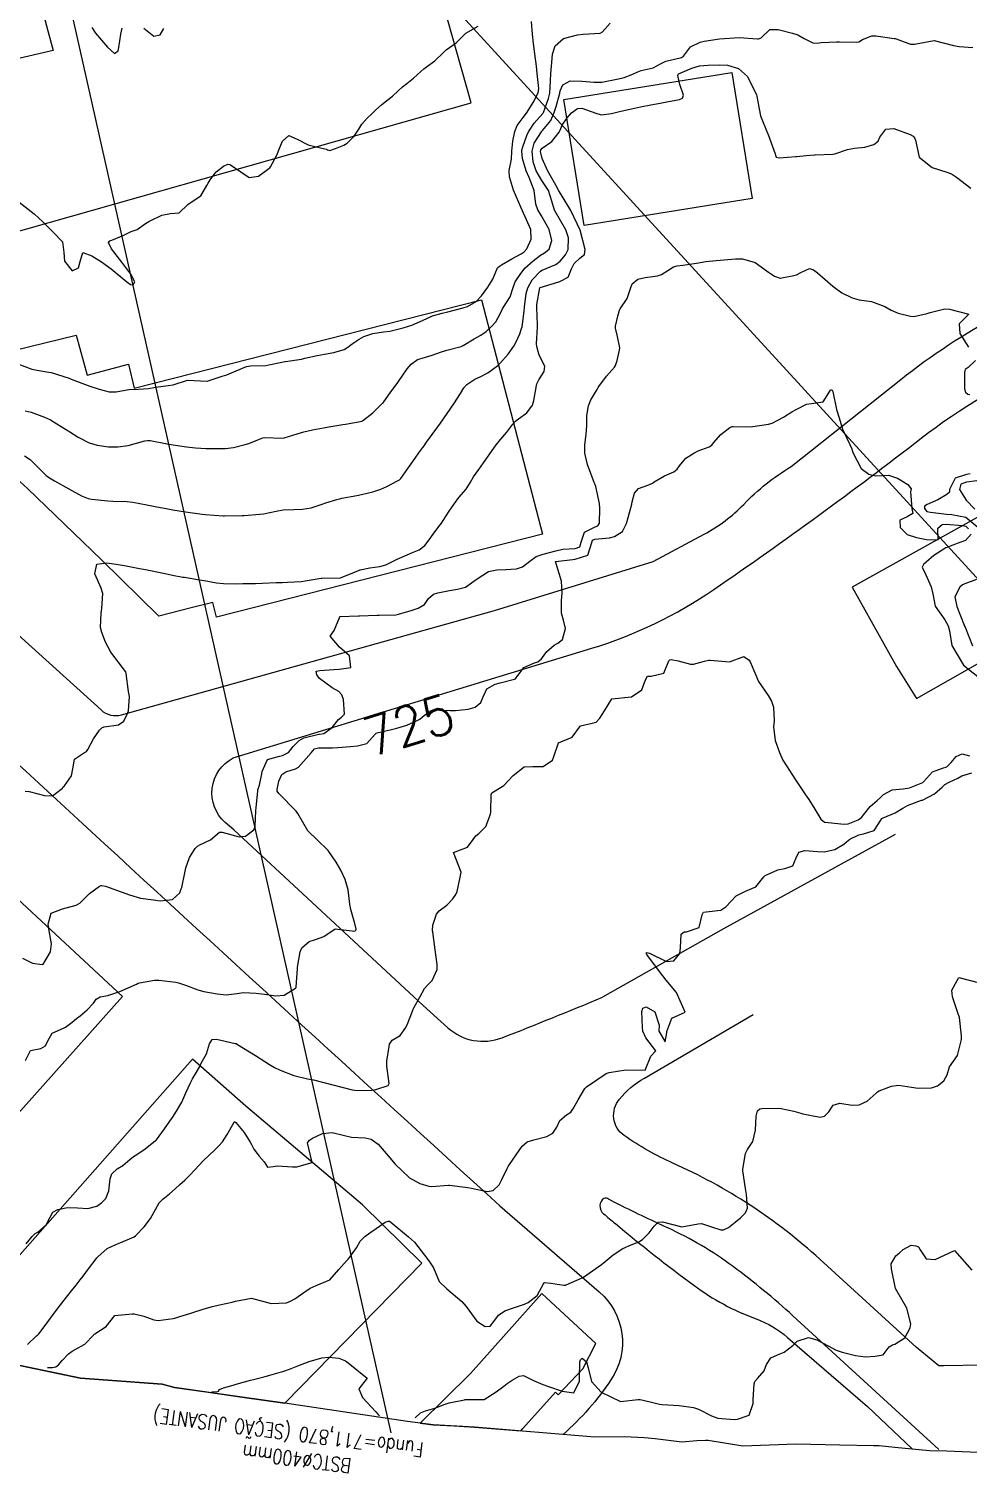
# Model space of a CAD drawing. Header units: metres. Extents: x 286371 to 293043, y 7462578 to 7466404.
# Drawn here: x 290733.5 to 290829.8, y 7463213.1 to 7463361.2 of the extents above; entities that cross this region are included whole.
import ezdxf
from ezdxf.enums import TextEntityAlignment as Align

# ---------------------------------------------------------------- set-up
doc = ezdxf.new("R2010")
doc.units = ezdxf.units.M
doc.header["$MEASUREMENT"] = 0
doc.linetypes.add('CONTINUO', pattern=[0])
for name, color, linetype in [('Area', 45, 'Continuous'), ('Cotas', 45, 'Continuous'), ('Curvas de Nivel 1m', 11, 'Continuous'), ('Curvas de Nivel 5m', 15, 'Continuous'), ('Edificações', 30, 'Continuous'), ('TEXTO', 45, 'Continuous'), ('Vias primárias', 230, 'Continuous')]:
    doc.layers.add(name, color=color, linetype=linetype)
doc.styles.add('ROMANS', font='romans', dxfattribs={"height": 0.2})
doc.styles.add('Style-STANDARD', font='STANDARD.shx')

msp = doc.modelspace()

# ---------------------------------------------------------------- linework, layer by layer
at = {"layer": 'Area'}
msp.add_polyline3d([(290837.96, 7463214.91, 729.86), (290827.64, 7463215.36, 729.5), (290825.87, 7463215.39, 729.47), (290822.3, 7463215.72, 729.51), (290820.7, 7463215.88, 729.55), (290820.12, 7463215.9, 729.53), (290816.67, 7463215.95, 729.46), (290812.21, 7463216.06, 729.43), (290806.72, 7463215.87, 729.11), (290803.17, 7463216.45, 728.93), (290802.9, 7463216.45, 729.02), (290802.01, 7463216.42, 729.01), (290800.46, 7463216.28, 729.18), (290797.73, 7463216.6, 729.1), (290796.64, 7463216.73, 729.09), (290794.58, 7463216.82, 729.15), (290791.56, 7463216.79, 729.02), (290779.23, 7463217.8, 732.91), (290774.97, 7463218.06, 728.71), (290772.36, 7463218.4, 728.77), (290759.78, 7463220.27, 732.23), (290755.39, 7463220.88, 732.11), (290748.45, 7463221.87, 732.35), (290747.21, 7463222.21, 733.67), (290738.84, 7463222.82, 734.82), (290729.62, 7463224.75, 731.35)], dxfattribs=at)
at = {"layer": 'Curvas de Nivel 1m', "flags": 128}
for points, elevation in [([(290732.54, 7463343.4), (290734.07, 7463342.2), (290734.97, 7463341.36), (290736.03, 7463340.3), (290736.97, 7463339.33), (290737.1, 7463338.23), (290737.19, 7463337.33), (290737.97, 7463336.36), (290738.61, 7463336.67), (290738.79, 7463337.3), (290739.06, 7463338.24), (290739.99, 7463337.89), (290740.96, 7463337.27), (290741.97, 7463336.55), (290743.58, 7463335.23), (290743.95, 7463334.95), (290744.24, 7463334.93), (290744.4, 7463335.22), (290743.97, 7463336.01), (290743.06, 7463337.24), (290742, 7463338.59), (290741.71, 7463339.26), (290741.84, 7463339.43), (290742.02, 7463339.49), (290743.26, 7463340), (290744.03, 7463340.37), (290744.65, 7463340.6), (290745.49, 7463341.2), (290745.83, 7463341.42), (290746.05, 7463341.52), (290747.17, 7463342.06), (290748.06, 7463342.22), (290748.93, 7463342.28), (290749.82, 7463343.14), (290749.95, 7463343.26), (290750.08, 7463343.32), (290751.16, 7463344.05), (290751.79, 7463345.11), (290751.9, 7463345.32), (290752.11, 7463345.68), (290752.73, 7463346.49), (290753.5, 7463347.08), (290753.92, 7463347.3), (290754.14, 7463347.26), (290754.41, 7463347.07), (290756.12, 7463345.93), (290757.08, 7463346.07), (290758.13, 7463346.84), (290758.22, 7463346.92), (290758.29, 7463347.01), (290758.95, 7463348.21), (290759.25, 7463349), (290759.53, 7463349.63), (290760.18, 7463350.22), (290761.04, 7463349.83), (290762.17, 7463349.26), (290763.58, 7463348.92), (290764.05, 7463348.81), (290764.16, 7463348.76), (290764.37, 7463348.7), (290764.96, 7463348.9), (290765.82, 7463349.24), (290766.17, 7463349.44), (290766.89, 7463350.16), (290767.36, 7463350.87), (290767.68, 7463351.38), (290768.21, 7463352), (290768.65, 7463352.42), (290769.1, 7463352.84), (290769.7, 7463353.37), (290770.24, 7463353.81), (290770.8, 7463354.26), (290771.4, 7463354.81), (290771.85, 7463355.22), (290772.27, 7463355.55), (290772.96, 7463356.09), (290773.71, 7463356.77), (290774.01, 7463357.04), (290774.29, 7463357.25), (290775.16, 7463357.89), (290776.04, 7463358.74), (290776.17, 7463358.88), (290776.32, 7463359), (290777.33, 7463359.71), (290778.34, 7463360.7), (290779.6, 7463361.44)], 719), ([(290733.07, 7463317.39), (290733.68, 7463317.01), (290735.32, 7463315.36), (290735.65, 7463315.12), (290736.17, 7463314.82), (290737.63, 7463313.99), (290738.94, 7463313.3), (290739.62, 7463313.01), (290739.96, 7463312.95), (290741.62, 7463312.78), (290742.13, 7463312.74), (290743.62, 7463312.71), (290744.2, 7463312.64), (290745.61, 7463312.35), (290746.64, 7463312.15), (290747.6, 7463311.97), (290748.28, 7463311.85), (290749.59, 7463311.63), (290751.29, 7463311.41), (290751.59, 7463311.38), (290753.44, 7463311.22), (290753.59, 7463311.22), (290755.39, 7463311.25), (290755.59, 7463311.26), (290757.21, 7463311.4), (290757.59, 7463311.45), (290758.87, 7463311.72), (290759.6, 7463311.84), (290760.68, 7463311.88), (290761.6, 7463311.9), (290762.48, 7463312.06), (290763.61, 7463312.43), (290763.97, 7463312.56), (290765.1, 7463312.9), (290765.5, 7463313.02), (290765.62, 7463313.05), (290767.17, 7463313.32), (290767.62, 7463313.41), (290768.8, 7463313.68), (290769.63, 7463313.97), (290770.22, 7463314.24), (290771.32, 7463314.81), (290771.52, 7463314.93), (290771.65, 7463315.05), (290772.39, 7463316.07), (290772.89, 7463316.79), (290773.21, 7463317.25), (290773.69, 7463317.93), (290774.05, 7463318.42), (290774.3, 7463318.77), (290774.89, 7463319.58), (290775.73, 7463320.74), (290777.09, 7463322.72), (290777.78, 7463323.78), (290778.14, 7463324.35), (290778.44, 7463324.69), (290779.25, 7463325.24), (290779.81, 7463325.49), (290780.59, 7463325.88), (290781.6, 7463326.65), (290781.72, 7463326.75), (290781.83, 7463326.84), (290782.67, 7463327.81), (290783.25, 7463328.62), (290783.47, 7463329.01), (290783.87, 7463329.88), (290784.05, 7463330.44), (290784.09, 7463330.61), (290784.32, 7463332.2), (290784.36, 7463332.61), (290784.52, 7463334.02), (290784.67, 7463334.6), (290785.12, 7463335.44), (290785.98, 7463336.3), (290786.16, 7463336.41), (290786.58, 7463336.58), (290787.56, 7463337), (290788, 7463337.33), (290788.56, 7463337.99), (290788.83, 7463338.54), (290788.84, 7463339.74), (290788.58, 7463340.55), (290788.06, 7463341.44), (290787.42, 7463342.56), (290787.16, 7463343.5), (290786.79, 7463344.57), (290786.12, 7463345.62), (290785.53, 7463346.59), (290785.23, 7463347.51), (290785.13, 7463348.6), (290785.33, 7463349.44), (290786.07, 7463350.59), (290786.12, 7463350.66), (290786.2, 7463350.74), (290787.04, 7463351.75), (290787.39, 7463352.57), (290787.59, 7463353.21), (290787.95, 7463354.56), (290788.01, 7463354.8), (290788.27, 7463355.4), (290789.01, 7463355.81), (290790.27, 7463355.79), (290791.46, 7463355.69), (290792.27, 7463355.69), (290793.81, 7463356), (290794.28, 7463356.11), (290794.55, 7463356.18), (290795.27, 7463356.44), (290795.97, 7463356.74), (290796.29, 7463356.87), (290797.53, 7463357.17), (290798.3, 7463357.57), (290798.84, 7463357.85), (290800.31, 7463358.2), (290800.44, 7463358.23), (290800.66, 7463358.36), (290801.37, 7463359.31), (290802.34, 7463359.78), (290802.78, 7463359.88), (290804.34, 7463360.13), (290806.34, 7463360.27), (290808.23, 7463360.13), (290808.34, 7463360.13), (290808.61, 7463360.24), (290809.5, 7463361.08), (290810.36, 7463361.1), (290811.82, 7463360.72), (290812.35, 7463360.53), (290813.03, 7463360.17), (290813.89, 7463359.71), (290814.34, 7463359.68), (290814.75, 7463359.74), (290816.34, 7463359.81), (290816.65, 7463359.81), (290818.34, 7463359.8), (290818.61, 7463359.82), (290819, 7463360.08), (290819.97, 7463360.45), (290820.35, 7463360.44), (290822.23, 7463360.15), (290822.35, 7463360.15), (290822.45, 7463360.13), (290822.71, 7463360.03), (290823.92, 7463359.58), (290824.34, 7463359.58), (290826.34, 7463359.96), (290828.33, 7463359.45), (290828.9, 7463359.36), (290830.32, 7463359.24)], 722), ([(290733.15, 7463322), (290733.75, 7463321.85), (290735.12, 7463321.36), (290735.74, 7463321.07), (290736.4, 7463320.68), (290737.72, 7463319.86), (290738.58, 7463319.31), (290739.71, 7463318.71), (290740.52, 7463318.47), (290741.7, 7463318.31), (290742.65, 7463318.3), (290743.7, 7463318.46), (290745.43, 7463318.92), (290745.71, 7463318.97), (290745.95, 7463318.95), (290747.71, 7463318.63), (290748.34, 7463318.52), (290749.7, 7463318.3), (290750.62, 7463318.2), (290751.7, 7463318.15), (290752.67, 7463318.12), (290753.7, 7463318.14), (290754.52, 7463318.24), (290755.7, 7463318.53), (290756.09, 7463318.66), (290756.99, 7463319.03), (290757.51, 7463319.23), (290757.72, 7463319.26), (290759.48, 7463319.21), (290759.71, 7463319.24), (290761.03, 7463319.65), (290761.72, 7463319.85), (290762.62, 7463320.04), (290763.72, 7463320.24), (290764.3, 7463320.35), (290765.73, 7463320.6), (290765.99, 7463320.64), (290767.32, 7463320.87), (290767.67, 7463320.93), (290767.74, 7463320.96), (290768.81, 7463321.79), (290769.76, 7463322.74), (290769.81, 7463322.79), (290769.84, 7463322.83), (290770.65, 7463323.95), (290771.28, 7463324.81), (290771.49, 7463325.11), (290771.81, 7463325.55), (290772.32, 7463326.29), (290772.72, 7463326.79), (290773.37, 7463327.25), (290773.84, 7463327.41), (290774.87, 7463327.72), (290775.84, 7463328.05), (290776.37, 7463328.2), (290777.85, 7463328.6), (290777.93, 7463328.62), (290778.06, 7463328.7), (290779.19, 7463329.37), (290779.87, 7463329.75), (290780.41, 7463330.13), (290781.01, 7463330.66), (290781.42, 7463331.12), (290781.9, 7463332.02), (290782.09, 7463332.46), (290782.2, 7463332.64), (290782.89, 7463333.67), (290783.19, 7463334.63), (290783.37, 7463335.21), (290783.98, 7463336.08), (290784.2, 7463336.39), (290784.39, 7463336.61), (290785.23, 7463337.36), (290786, 7463337.94), (290786.4, 7463338.18), (290786.86, 7463338.57), (290787.14, 7463339.45), (290786.88, 7463340.57), (290786.07, 7463342), (290785.71, 7463342.59), (290785.5, 7463343.18), (290785.32, 7463344.6), (290784.82, 7463345.91), (290784.5, 7463346.61), (290784.15, 7463347.87), (290784.06, 7463348.62), (290784.07, 7463348.72), (290784.17, 7463349.07), (290784.57, 7463350.23), (290784.74, 7463350.61), (290785.34, 7463351.47), (290786.22, 7463352.48), (290786.27, 7463352.54), (290786.29, 7463352.58), (290786.82, 7463354), (290786.93, 7463354.57), (290787.01, 7463355.84), (290787.06, 7463356.57), (290787.16, 7463357.72), (290787.23, 7463358.57), (290787.48, 7463359.42), (290788.34, 7463360.15), (290789.78, 7463360.53), (290790.35, 7463360.6), (290792.11, 7463360.73), (290792.35, 7463360.86), (290793.11, 7463361.73)], 721), ([(290739.97, 7463361.29), (290740.35, 7463360.73), (290741.58, 7463359.27), (290742.31, 7463358.63), (290742.68, 7463358.89), (290742.75, 7463359.25), (290742.97, 7463360.62), (290743.1, 7463361.24)], 718), ([(290745.3, 7463361.21), (290746.34, 7463360.39), (290747, 7463360.53), (290747.38, 7463361.18)], 718), ([(290733.16, 7463282.99), (290733.57, 7463282.97), (290735.15, 7463282.55), (290735.96, 7463282.53), (290736.97, 7463283.33), (290737.06, 7463283.44), (290737.17, 7463283.56), (290737.9, 7463284.59), (290738.05, 7463285.31), (290738.22, 7463286.3), (290739.22, 7463286.97), (290739.43, 7463287.08), (290739.58, 7463287.29), (290740.15, 7463288.37), (290740.76, 7463289.27), (290741.01, 7463289.51), (290741.26, 7463289.61), (290742.72, 7463289.79), (290743.27, 7463290.19), (290743.61, 7463290.89), (290743.73, 7463291.23), (290743.84, 7463292.7), (290743.75, 7463293.23), (290743.5, 7463295.08), (290743.46, 7463295.23), (290743.35, 7463295.42), (290741.94, 7463297.26), (290741.39, 7463298.28), (290741.02, 7463299.27), (290740.89, 7463299.79), (290740.93, 7463301.27), (290741, 7463301.72), (290741.1, 7463303.27), (290740.93, 7463303.82), (290740.31, 7463305.28), (290740.5, 7463306.29), (290741.51, 7463306.43), (290742.47, 7463306.29), (290743.51, 7463306.11), (290744.86, 7463305.85), (290745.5, 7463305.73), (290747.33, 7463305.34), (290747.5, 7463305.31), (290748.24, 7463305.16), (290749.3, 7463304.96), (290749.49, 7463304.93), (290751.03, 7463304.67), (290751.49, 7463304.59), (290752.77, 7463304.38), (290753.48, 7463304.3), (290754.7, 7463304.27), (290755.48, 7463304.29), (290756.77, 7463304.31), (290757.48, 7463304.33), (290758.89, 7463304.39), (290759.49, 7463304.41), (290760.04, 7463304.42), (290761.49, 7463304.51), (290761.87, 7463304.56), (290763.49, 7463304.83), (290763.57, 7463304.84), (290765.49, 7463304.89), (290766.91, 7463305.47), (290767.51, 7463305.69), (290768.47, 7463305.89), (290769.51, 7463306.04), (290770.12, 7463306.22), (290771.37, 7463306.81), (290771.47, 7463306.86), (290771.53, 7463306.89), (290772.86, 7463307.46), (290773.54, 7463307.74), (290774.13, 7463308.18), (290774.58, 7463308.76), (290774.97, 7463309.35), (290775.57, 7463310.14), (290775.84, 7463310.48), (290776.01, 7463310.74), (290776.62, 7463311.71), (290777.33, 7463312.72), (290777.45, 7463312.89), (290777.62, 7463313.1), (290778.35, 7463313.98), (290778.8, 7463314.7), (290779.12, 7463315.22), (290779.66, 7463315.99), (290780.15, 7463316.68), (290781.21, 7463318.17), (290781.55, 7463318.65), (290781.62, 7463318.73), (290781.71, 7463318.85), (290782.54, 7463319.81), (290783.14, 7463320.62), (290783.41, 7463320.95), (290783.74, 7463321.19), (290784.58, 7463321.78), (290785.15, 7463322.59), (290785.31, 7463323.05), (290785.56, 7463324.59), (290785.61, 7463324.78), (290785.8, 7463325.18), (290786.36, 7463326.04), (290786.42, 7463326.58), (290785.84, 7463327.72), (290785.6, 7463328.59), (290785.59, 7463328.86), (290785.66, 7463330.59), (290785.66, 7463330.82), (290785.6, 7463332.59), (290785.61, 7463332.9), (290785.9, 7463334.59), (290785.91, 7463334.62), (290785.95, 7463334.64), (290787.42, 7463335.1), (290787.96, 7463335.25), (290788.81, 7463335.7), (290789.15, 7463336.54), (290789.42, 7463337.1), (290790, 7463337.64), (290790.5, 7463338.02), (290790.57, 7463338.52), (290790.04, 7463340.52), (290789.08, 7463342.54), (290788.1, 7463344.17), (290787.87, 7463344.56), (290787.54, 7463345.14), (290786.72, 7463346.58), (290786.15, 7463347.86), (290785.98, 7463348.59), (290786.01, 7463348.74), (290786.17, 7463348.92), (290787.14, 7463349.61), (290787.9, 7463350.56), (290787.99, 7463350.76), (290788.2, 7463351.27), (290788.72, 7463352.05), (290789.17, 7463352.54), (290789.77, 7463352.99), (290790.23, 7463353.04), (290791.65, 7463352.5), (290792.22, 7463352.34), (290793.25, 7463352.47), (290794.23, 7463352.73), (290795.63, 7463353.04), (290796.24, 7463353.16), (290797.28, 7463353.36), (290798.24, 7463353.55), (290798.94, 7463353.68), (290800.25, 7463353.93), (290800.55, 7463354.06), (290800.63, 7463354.36), (290800.27, 7463355.45), (290800.05, 7463356.37), (290800.12, 7463356.53), (290800.29, 7463356.62), (290801.5, 7463357.14), (290802.3, 7463357.35), (290803.19, 7463357.44), (290804.3, 7463357.46), (290805.17, 7463357.43), (290806.3, 7463357.09), (290807.2, 7463356.26), (290808.12, 7463354.39), (290808.15, 7463354.25), (290808.25, 7463353.67), (290808.55, 7463352.24), (290808.74, 7463351.71), (290809.37, 7463350.23), (290810.03, 7463348.35), (290810.06, 7463348.22), (290810.15, 7463347.99), (290810.44, 7463347.92), (290812.15, 7463348.07), (290812.26, 7463348.08), (290813.23, 7463348.17), (290814.07, 7463348.24), (290814.16, 7463348.24), (290815.97, 7463348.31), (290816.16, 7463348.35), (290817.47, 7463348.8), (290818.17, 7463348.91), (290819.23, 7463349.02), (290820.17, 7463349.3), (290820.59, 7463349.64), (290820.77, 7463350.06), (290821.38, 7463350.86), (290822.2, 7463350.93), (290823.89, 7463350.31), (290824.19, 7463350.16), (290824.33, 7463350), (290824.43, 7463349.76), (290824.81, 7463347.99), (290826.14, 7463346.95), (290827.63, 7463346.45), (290828.13, 7463346.28), (290828.65, 7463345.94), (290830.11, 7463344.84)], 723), ([(290732.89, 7463265.89), (290733.92, 7463265.38), (290734.88, 7463265.25), (290734.98, 7463265.27), (290735.07, 7463265.36), (290735.74, 7463266.52), (290735.84, 7463267.35), (290735.61, 7463268.68), (290735.5, 7463269.36), (290735.82, 7463270.49), (290736.97, 7463270.96), (290738.38, 7463271.31), (290738.76, 7463271.52), (290738.98, 7463271.76), (290739.74, 7463272.53), (290740.78, 7463273.27), (290740.93, 7463273.34), (290741.01, 7463273.34), (290741.39, 7463273.26), (290743, 7463272.69), (290743.84, 7463272.37), (290744.99, 7463272.05), (290746.3, 7463271.86), (290746.98, 7463271.78), (290748.25, 7463271.89), (290749, 7463272.58), (290749.16, 7463272.98), (290749.2, 7463273.14), (290749.53, 7463274.63), (290749.64, 7463275.14), (290749.99, 7463276.19), (290750.57, 7463277.12), (290750.82, 7463277.37), (290751.07, 7463277.51), (290752.16, 7463278.01), (290753.09, 7463278.79), (290753.35, 7463278.82), (290755.08, 7463278.32), (290755.74, 7463278.39), (290756.59, 7463279.03), (290756.74, 7463279.39), (290756.8, 7463281.03), (290756.85, 7463281.3), (290757, 7463283.03), (290757.02, 7463283.16), (290757.16, 7463283.62), (290757.42, 7463284.78), (290757.45, 7463285.02), (290757.98, 7463286.24), (290759.22, 7463286.61), (290759.54, 7463286.66), (290760.15, 7463286.98), (290760.63, 7463287.57), (290761.24, 7463288.21), (290761.71, 7463288.49), (290763.25, 7463288.84), (290763.33, 7463288.85), (290763.76, 7463288.92), (290764.62, 7463289.54), (290765.27, 7463290.34), (290765.58, 7463290.59), (290765.9, 7463290.89), (290765.79, 7463292.4), (290765.61, 7463292.89), (290765.32, 7463293.21), (290764.63, 7463293.6), (290763.34, 7463294.55), (290763.06, 7463294.93), (290762.97, 7463295.31), (290763.35, 7463295.39), (290764.79, 7463295.47), (290765.35, 7463295.51), (290766.55, 7463295.69), (290766.41, 7463296.88), (290765.39, 7463297.78), (290764.43, 7463298.91), (290764.83, 7463299.49), (290765.4, 7463300.89), (290765.41, 7463300.92), (290765.43, 7463300.92), (290767.31, 7463300.99), (290767.44, 7463300.99), (290769.24, 7463301.04), (290769.44, 7463301.04), (290771.15, 7463301.09), (290771.44, 7463301.14), (290772.71, 7463301.52), (290773.45, 7463301.77), (290774.08, 7463302.14), (290774.51, 7463302.76), (290775.02, 7463303.21), (290775.47, 7463303.34), (290776.64, 7463303.57), (290777.48, 7463303.71), (290778.28, 7463303.91), (290779.39, 7463304.69), (290779.45, 7463304.73), (290779.5, 7463304.77), (290780.64, 7463305.54), (290781.51, 7463305.7), (290782.44, 7463305.72), (290783.51, 7463305.79), (290784.14, 7463305.99), (290784.88, 7463306.6), (290785.53, 7463307.07), (290786.27, 7463307.31), (290787.54, 7463307.66), (290788.28, 7463307.81), (290789.54, 7463307.9), (290790, 7463308.06), (290790.15, 7463308.52), (290790.51, 7463309.57), (290791.58, 7463310.12), (290791.86, 7463310.21), (290792.04, 7463310.49), (290792.08, 7463312.02), (290792.05, 7463312.49), (290791.64, 7463314.24), (290791.55, 7463314.5), (290791.49, 7463314.65), (290790.81, 7463316.51), (290790.54, 7463317.66), (290790.53, 7463318.51), (290790.66, 7463319.57), (290790.72, 7463320.51), (290790.74, 7463321.52), (290790.89, 7463322.51), (290791.16, 7463323.11), (290791.79, 7463324.19), (290791.9, 7463324.38), (290791.97, 7463324.49), (290792.75, 7463325.54), (290793.56, 7463326.47), (290793.66, 7463326.63), (290793.83, 7463327.14), (290794.1, 7463328.21), (290794.11, 7463328.46), (290793.87, 7463329.63), (290793.68, 7463330.47), (290793.67, 7463330.68), (290793.9, 7463331.71), (290794.07, 7463332.31), (290794.15, 7463332.46), (290794.87, 7463333.51), (290795.18, 7463334.45), (290795.37, 7463335.03), (290795.96, 7463335.49), (290796.73, 7463335.65), (290797.97, 7463335.82), (290798.4, 7463335.96), (290799.04, 7463336.39), (290799.61, 7463336.75), (290799.98, 7463336.87), (290800.56, 7463336.94), (290801.99, 7463337.12), (290802.95, 7463337.29), (290803.99, 7463337.41), (290804.82, 7463337.46), (290805.99, 7463337.57), (290806.68, 7463337.58), (290807.99, 7463337.2), (290809.36, 7463336.22), (290809.97, 7463335.8), (290810.56, 7463335.61), (290811.97, 7463335.86), (290812.22, 7463335.93), (290812.68, 7463336.17), (290813.56, 7463336.58), (290813.98, 7463336.44), (290814.37, 7463336.15), (290815.95, 7463334.79), (290816.89, 7463334.11), (290817.94, 7463333.57), (290818.65, 7463333.36), (290819.93, 7463333.19), (290821.28, 7463332.69), (290821.92, 7463332.32), (290822.64, 7463332.02), (290823.91, 7463331.69), (290824.25, 7463331.66), (290825.62, 7463331.98), (290825.84, 7463332.05), (290825.92, 7463332.07), (290827.43, 7463332.44), (290827.92, 7463332.42), (290829.91, 7463331.91), (290828.91, 7463330.91), (290828.96, 7463329.93), (290829.86, 7463328.53)], 724), ([(290830.58, 7463327.17), (290829.82, 7463326.43), (290829.52, 7463326.22), (290829.44, 7463325.92), (290829.46, 7463324.25), (290829.56, 7463323.92), (290829.78, 7463323.72), (290830.01, 7463323.68)], 724), ([(290830.02, 7463315.54), (290829.66, 7463315.48), (290828.5, 7463315.09), (290827.93, 7463313.94), (290827.9, 7463313.67), (290827.63, 7463313.43), (290826.72, 7463312.86), (290825.61, 7463312.39), (290825.35, 7463312.24), (290825.35, 7463311.98), (290825.6, 7463311.68), (290825.97, 7463311.6), (290827.6, 7463311.39), (290828.17, 7463311.36), (290829.59, 7463311.09), (290831.03, 7463309.89)], 724), ([(290830.73, 7463314.82), (290829.65, 7463314.67), (290829.07, 7463314.49), (290828.94, 7463313.92), (290829.62, 7463312.84), (290830.53, 7463311.9)], 723), ([(290830.67, 7463304.72), (290829.49, 7463304.27), (290829.26, 7463304.15), (290828.97, 7463303.92), (290828.47, 7463302.93), (290828.68, 7463301.93), (290829.43, 7463300.04), (290829.47, 7463299.91), (290829.51, 7463299.83), (290830.27, 7463297.9)], 724), ([(290733.24, 7463236.6), (290733.87, 7463237.37), (290734.18, 7463237.65), (290734.46, 7463237.8), (290735.29, 7463238.54), (290735.73, 7463239.35), (290736, 7463239.84), (290736.51, 7463240.11), (290737.48, 7463240.34), (290738.5, 7463240.28), (290739.58, 7463240.21), (290740.51, 7463240.47), (290740.99, 7463240.79), (290741.43, 7463241.26), (290741.74, 7463242.05), (290741.87, 7463243.25), (290742.02, 7463243.79), (290742.57, 7463244.28), (290743.17, 7463244.64), (290743.87, 7463245.23), (290744.25, 7463245.55), (290744.59, 7463245.77), (290745.46, 7463246.34), (290746.53, 7463247.19), (290746.57, 7463247.23), (290746.62, 7463247.28), (290747.42, 7463248.39), (290747.99, 7463249.16), (290748.25, 7463249.56), (290748.66, 7463250.2), (290749.2, 7463251.14), (290749.62, 7463252.07), (290750.1, 7463253.12), (290750.3, 7463253.53), (290750.72, 7463254.2), (290751.05, 7463254.79), (290751.21, 7463255.11), (290751.75, 7463256.09), (290752.06, 7463257.09), (290752.32, 7463257.55), (290752.77, 7463257.6), (290754.67, 7463257.15), (290754.77, 7463257.13), (290754.93, 7463257.05), (290756.75, 7463255.92), (290758.19, 7463255), (290758.73, 7463254.68), (290759.31, 7463254.4), (290760.71, 7463253.87), (290762.11, 7463253.53), (290762.7, 7463253.42), (290764.69, 7463252.9), (290766.69, 7463252.38), (290767.22, 7463252.33), (290768.69, 7463252.37), (290769.1, 7463252.42), (290770.37, 7463252.82), (290770.47, 7463253.04), (290770.22, 7463254.82), (290770.23, 7463255.33), (290770.46, 7463256.82), (290770.52, 7463257.06), (290770.76, 7463257.49), (290771.61, 7463257.97), (290772.17, 7463258.79), (290772.37, 7463259.22), (290772.81, 7463260.28), (290772.94, 7463260.67), (290773, 7463260.78), (290773.65, 7463261.96), (290774.08, 7463262.77), (290774.45, 7463263.17), (290774.87, 7463263.6), (290775.39, 7463264.74), (290775.39, 7463265.24), (290775.2, 7463266.74), (290774.94, 7463268.57), (290774.9, 7463268.7), (290774.9, 7463268.75), (290774.95, 7463269.27), (290775.31, 7463270.39), (290775.58, 7463270.74), (290776.38, 7463271.32), (290776.99, 7463271.96), (290777.31, 7463272.4), (290777.44, 7463272.71), (290777.7, 7463274.03), (290777.86, 7463274.7), (290777.06, 7463276.71), (290778.49, 7463277.27), (290779.08, 7463278.04), (290779.34, 7463278.43), (290779.65, 7463278.68), (290780.38, 7463279.39), (290780.86, 7463280.66), (290780.89, 7463280.9), (290780.91, 7463282.66), (290780.99, 7463282.82), (290781.16, 7463282.93), (290782.22, 7463283.59), (290783.18, 7463284.62), (290784.32, 7463285.49), (290785.2, 7463285.52), (290786.25, 7463285.53), (290787.21, 7463286.17), (290787.33, 7463286.45), (290787.34, 7463286.56), (290787.82, 7463287.97), (290789.24, 7463288.53), (290790.08, 7463289.7), (290791.27, 7463289.99), (290791.69, 7463290.08), (290792.08, 7463290.49), (290792.54, 7463291.23), (290793.3, 7463292.47), (290795.31, 7463292.67), (290796.36, 7463293.38), (290796.74, 7463294.41), (290796.96, 7463294.79), (290797.34, 7463294.8), (290798.63, 7463295.1), (290799.15, 7463296.38), (290799.26, 7463296.48), (290799.37, 7463296.5), (290800.09, 7463296.36), (290801.36, 7463296.01), (290801.68, 7463296.02), (290802.79, 7463296.32), (290803.25, 7463296.43), (290803.37, 7463296.44), (290805.36, 7463296.28), (290806.83, 7463296.8), (290807.37, 7463296.42), (290807.49, 7463296.25), (290807.59, 7463296.02), (290808.33, 7463294.24), (290809.31, 7463292.8), (290809.67, 7463292.22), (290809.88, 7463291.63), (290809.93, 7463290.21), (290809.87, 7463289.61), (290810.04, 7463288.21), (290810.48, 7463286.96), (290810.84, 7463286.2), (290811.21, 7463285.61), (290812.12, 7463284.18), (290813.15, 7463282.64), (290813.5, 7463282.16), (290814.12, 7463281.16), (290814.72, 7463280.14), (290815.11, 7463279.83), (290815.46, 7463279.78), (290817.11, 7463279.63), (290817.53, 7463279.67), (290818.56, 7463280.08), (290818.9, 7463280.3), (290819.12, 7463280.61), (290819.78, 7463281.42), (290820.49, 7463282.05), (290820.85, 7463282.35), (290821.15, 7463282.65), (290822.04, 7463283.15), (290823.16, 7463283.25), (290823.83, 7463283.34), (290825.17, 7463283.91), (290825.22, 7463283.94), (290825.26, 7463283.98), (290826.17, 7463284.99), (290827.2, 7463285.35), (290827.63, 7463285.51), (290828.09, 7463285.94), (290828.59, 7463286.56), (290829.22, 7463286.82), (290829.95, 7463286.64)], 726), ([(290733.38, 7463226.29), (290734.3, 7463227.16), (290734.42, 7463227.24), (290734.55, 7463227.36), (290735.32, 7463228.35), (290736.03, 7463229.34), (290736.16, 7463229.52), (290736.34, 7463229.78), (290737.01, 7463230.67), (290737.53, 7463231.32), (290737.91, 7463231.77), (290738.38, 7463232.36), (290738.79, 7463232.9), (290739.09, 7463233.29), (290739.65, 7463234.04), (290740.42, 7463235.06), (290740.51, 7463235.18), (290740.59, 7463235.27), (290741.57, 7463236.12), (290742.44, 7463236.53), (290742.95, 7463236.74), (290744.09, 7463237.22), (290744.34, 7463237.33), (290744.46, 7463237.42), (290745.35, 7463238.33), (290746, 7463239.19), (290746.18, 7463239.5), (290746.5, 7463240.13), (290746.9, 7463240.79), (290747.27, 7463241.17), (290747.96, 7463241.73), (290748.53, 7463242.23), (290749.01, 7463242.67), (290749.52, 7463243.14), (290750.04, 7463243.64), (290750.56, 7463244.19), (290751.41, 7463245.11), (290752.59, 7463246.25), (290753.02, 7463246.66), (290753.38, 7463247.07), (290753.86, 7463247.82), (290754.57, 7463249.06), (290754.59, 7463249.1), (290754.64, 7463249.12), (290754.74, 7463249.05), (290755.59, 7463248.01), (290756.21, 7463247.03), (290756.35, 7463246.78), (290756.59, 7463246.3), (290757.14, 7463245.58), (290757.64, 7463245.01), (290758.01, 7463244.45), (290758.57, 7463244.53), (290758.97, 7463244.59), (290760.57, 7463244.48), (290761.01, 7463244.51), (290762.57, 7463244.93), (290762.09, 7463246.94), (290762.31, 7463247.24), (290762.61, 7463247.44), (290763.63, 7463247.91), (290764.62, 7463248.01), (290765.76, 7463247.74), (290766.61, 7463247.54), (290768, 7463247.47), (290768.61, 7463247.32), (290769.34, 7463246.83), (290770.58, 7463245.37), (290771.05, 7463244.81), (290772.55, 7463243.38), (290773.63, 7463242.77), (290774.54, 7463242.51), (290774.8, 7463242.49), (290776.54, 7463242.6), (290776.67, 7463242.6), (290778.54, 7463242.38), (290778.92, 7463242.31), (290780.53, 7463241.98), (290781.12, 7463242.07), (290781.73, 7463242.65), (290782.01, 7463243.19), (290782.57, 7463244.33), (290782.68, 7463244.53), (290782.75, 7463244.63), (290783.5, 7463245.72), (290784.09, 7463246.61), (290784.61, 7463247.06), (290785.3, 7463247.28), (290786.62, 7463247.59), (290787.25, 7463247.93), (290787.65, 7463248.55), (290787.95, 7463249.24), (290788.65, 7463249.81), (290789.08, 7463250.1), (290789.37, 7463250.52), (290789.83, 7463251.36), (290790.54, 7463252.51), (290790.6, 7463252.6), (290790.7, 7463252.69), (290791.77, 7463253.43), (290792.72, 7463254.06), (290793.02, 7463254.17), (290794.72, 7463254.44), (290796.72, 7463254.41), (290797.31, 7463255.84), (290797.81, 7463256.4), (290796.77, 7463257.72), (290796.46, 7463258.42), (290796.44, 7463258.77), (290796.36, 7463260.42), (290796.48, 7463260.76), (290796.82, 7463260.89), (290797.72, 7463260.4), (290798.16, 7463259.02), (290798.12, 7463258.39), (290798.77, 7463257.32), (290798.92, 7463258.24), (290798.94, 7463258.38), (290799.46, 7463259.72), (290800.81, 7463260.35), (290799.93, 7463262.37), (290798.86, 7463263.64), (290798.27, 7463264.39), (290796.9, 7463266.25), (290796.83, 7463266.42), (290796.87, 7463266.45), (290796.9, 7463266.46), (290797.15, 7463266.41), (290798.89, 7463265.53), (290799.64, 7463265.62), (290800.26, 7463266.36), (290800.34, 7463266.93), (290800.39, 7463268.36), (290800.73, 7463268.57), (290800.94, 7463268.6), (290802.24, 7463269.04), (290802.57, 7463270.33), (290802.7, 7463270.6), (290802.97, 7463270.65), (290804.46, 7463270.82), (290804.98, 7463271.15), (290806.03, 7463272.27), (290807, 7463272.74), (290808.06, 7463273.19), (290808.88, 7463274.23), (290808.94, 7463274.31), (290809.03, 7463274.37), (290810.3, 7463274.94), (290811.04, 7463275.07), (290811.87, 7463275.35), (290812.18, 7463276.18), (290812.47, 7463276.77), (290813.07, 7463276.94), (290814.38, 7463276.83), (290815.06, 7463276.79), (290816.16, 7463277.03), (290817.08, 7463277.57), (290817.36, 7463277.82), (290817.7, 7463278.1), (290818.63, 7463278.54), (290819.09, 7463278.64), (290820.18, 7463278.98), (290820.88, 7463280.05), (290820.97, 7463280.2), (290821.12, 7463280.28), (290822.36, 7463280.79), (290823.13, 7463281.27), (290823.6, 7463281.55), (290824.77, 7463281.99), (290825.06, 7463282.07), (290825.15, 7463282.09), (290826.39, 7463282.73), (290827.17, 7463283.43), (290827.43, 7463283.69), (290827.88, 7463283.94), (290828.76, 7463284.35), (290829.18, 7463284.58), (290830.2, 7463284.9)], 727), ([(290735.43, 7463223.91), (290735.97, 7463223.91), (290736.31, 7463223.98), (290736.56, 7463224.18), (290736.96, 7463224.63), (290737.6, 7463225.31), (290737.98, 7463225.61), (290738.28, 7463225.76), (290739.27, 7463226.31), (290740.18, 7463227.28), (290740.23, 7463227.35), (290740.31, 7463227.39), (290741.46, 7463228.11), (290742.33, 7463229.24), (290744.13, 7463229.43), (290744.34, 7463229.44), (290745.3, 7463229.2), (290746.33, 7463228.82), (290746.77, 7463228.73), (290748.33, 7463228.94), (290748.5, 7463228.99), (290749.02, 7463229.14), (290750.02, 7463229.45), (290750.34, 7463229.55), (290751.51, 7463229.94), (290752.35, 7463230.18), (290753.08, 7463230.36), (290754.36, 7463230.63), (290754.71, 7463230.71), (290756.36, 7463231.03), (290758.36, 7463230.48), (290759.95, 7463230.57), (290760.36, 7463230.71), (290760.81, 7463230.96), (290761.71, 7463231.61), (290762.38, 7463232.04), (290762.98, 7463232.33), (290764.39, 7463232.9), (290765.32, 7463233.98), (290766.12, 7463234.88), (290766.26, 7463235.04), (290766.43, 7463235.24), (290767.11, 7463236.2), (290767.51, 7463236.86), (290767.97, 7463237.35), (290768.47, 7463237.74), (290769.12, 7463238.19), (290770.07, 7463238.82), (290770.37, 7463238.94), (290770.49, 7463238.92), (290770.65, 7463238.81), (290772.46, 7463237.33), (290773.05, 7463236.78), (290774.43, 7463235), (290774.62, 7463234.75), (290775.01, 7463234.15), (290775.61, 7463232.74), (290776.38, 7463231.98), (290777.93, 7463230.7), (290778.35, 7463230.17), (290779.44, 7463228.68), (290780.32, 7463228.12), (290780.81, 7463228.16), (290781.2, 7463228.65), (290781.68, 7463229.3), (290782.34, 7463229.74), (290783.01, 7463229.96), (290784.35, 7463230.41), (290784.49, 7463230.47), (290784.73, 7463230.6), (290785.63, 7463231.32), (290786.31, 7463232.58), (290786.34, 7463232.62), (290786.39, 7463232.64), (290787.05, 7463232.56), (290788.38, 7463232.37), (290788.56, 7463232.36), (290788.93, 7463232.54), (290789.94, 7463232.97), (290790.39, 7463233.19), (290792.25, 7463234.48), (290792.42, 7463234.62), (290793.42, 7463235.47), (290794.44, 7463236.11), (290794.66, 7463236.22), (290795.12, 7463236.43), (290796.05, 7463236.82), (290796.45, 7463237.06), (290797.14, 7463237.72), (290797.63, 7463238.4), (290798.05, 7463238.82), (290798.48, 7463238.86), (290800.47, 7463238.35), (290802.15, 7463238.66), (290802.48, 7463238.67), (290803.61, 7463238.31), (290804.47, 7463238.04), (290804.74, 7463238.02), (290805.27, 7463238.28), (290805.93, 7463238.82), (290806.49, 7463239.28), (290806.99, 7463239.77), (290807.19, 7463240.25), (290807.11, 7463241.67), (290807, 7463242.26), (290806.74, 7463244.08), (290806.74, 7463244.26), (290807, 7463245.85), (290807.22, 7463246.26), (290807.76, 7463247.1), (290808.01, 7463248.24), (290808.11, 7463249.7), (290808.22, 7463250.24), (290808.46, 7463250.44), (290808.67, 7463250.49), (290810.36, 7463250.52), (290810.67, 7463250.49), (290811.95, 7463250.19), (290812.66, 7463249.99), (290812.89, 7463249.94), (290814.65, 7463249.59), (290815.1, 7463249.69), (290815.54, 7463250.13), (290816, 7463250.8), (290816.67, 7463251.01), (290817.92, 7463250.83), (290818.67, 7463250.84), (290819.49, 7463251.24), (290820.4, 7463252.05), (290820.54, 7463252.19), (290820.69, 7463252.29), (290821.97, 7463252.75), (290822.7, 7463252.86), (290824.03, 7463252.66), (290824.69, 7463252.56), (290826.06, 7463252.6), (290826.7, 7463252.81), (290827.33, 7463253.32), (290827.69, 7463253.94), (290827.93, 7463254.73), (290828.74, 7463255.92), (290829.15, 7463257.54), (290829.13, 7463257.92), (290828.93, 7463259.81), (290828.91, 7463259.92), (290828.82, 7463260.19), (290828.22, 7463261.93), (290828.17, 7463262.62), (290828.87, 7463263.92), (290830.87, 7463263.38)], 728), ([(290773.12, 7463218.77), (290773.67, 7463219.27), (290774.18, 7463219.48), (290775.16, 7463219.77), (290776.2, 7463220.17), (290776.62, 7463220.29), (290778.2, 7463220.62), (290778.27, 7463220.63), (290780.2, 7463220.66), (290781.44, 7463221.42), (290782.22, 7463222.01), (290782.57, 7463222.29), (290783.08, 7463222.62), (290783.81, 7463223.04), (290784.24, 7463223.1), (290785.28, 7463222.59), (290786.23, 7463222.18), (290786.8, 7463221.99), (290788.22, 7463221.49), (290789.4, 7463221.34), (290789.97, 7463222.52), (290789.97, 7463222.78), (290790.02, 7463224.52), (290790.07, 7463224.72), (290790.27, 7463224.87), (290790.69, 7463224.51), (290790.87, 7463223.89), (290791.2, 7463222.5), (290792.22, 7463221.41), (290794.2, 7463220.45), (290796, 7463220.63), (290796.21, 7463220.64), (290797.24, 7463220.41), (290798.2, 7463220.16), (290798.46, 7463220.13), (290800.2, 7463220.04), (290801.68, 7463219.82), (290802.19, 7463219.66), (290803.52, 7463218.97), (290804.18, 7463218.74), (290805.85, 7463218.6), (290806.18, 7463218.62), (290807.39, 7463219.04), (290807.8, 7463220.24), (290807.79, 7463220.66), (290807.89, 7463222.24), (290807.97, 7463222.5), (290808.24, 7463222.81), (290808.91, 7463223.57), (290809.14, 7463224.22), (290809.59, 7463224.9), (290810.28, 7463225.23), (290810.98, 7463225.5), (290811.87, 7463226.18), (290812.07, 7463226.4), (290812.3, 7463226.62), (290813.47, 7463226.99), (290814.3, 7463226.75), (290815.49, 7463226.13), (290816.29, 7463225.7), (290816.91, 7463225.48), (290818.28, 7463225.14), (290819.32, 7463225.02), (290820.28, 7463225.07), (290821.11, 7463225.21), (290821.74, 7463226.03), (290822.08, 7463226.25), (290822.3, 7463226.32), (290823.35, 7463226.96), (290823.9, 7463228), (290823.94, 7463228.39), (290823.54, 7463230.01), (290822.38, 7463232.02), (290821.96, 7463234.03), (290821.92, 7463234.54), (290822.43, 7463235.36), (290822.79, 7463235.67), (290823.15, 7463236.01), (290824, 7463236.46), (290824.45, 7463236.41), (290824.74, 7463236.28), (290824.92, 7463235.99), (290825.51, 7463235.05), (290826.43, 7463235), (290828.44, 7463235.92), (290830.2, 7463233.9)], 729), ([(290752.28, 7463221.48), (290752.79, 7463221.44), (290752.98, 7463221.5), (290753.07, 7463221.66), (290753.47, 7463221.84), (290754.23, 7463222.04), (290755.02, 7463222.27), (290756.24, 7463222.61), (290756.57, 7463222.7), (290757.75, 7463223.01), (290758.14, 7463223.11), (290758.25, 7463223.14), (290759.68, 7463223.56), (290760.26, 7463223.76), (290761.11, 7463224.11), (290762.27, 7463224.54), (290763.56, 7463224.92), (290764.28, 7463225), (290765.31, 7463224.89), (290765.99, 7463224.6), (290766.27, 7463224.39), (290768.23, 7463222.84), (290767.35, 7463221.73), (290767.73, 7463220.85), (290769.09, 7463219.38), (290769.35, 7463219.1), (290769.46, 7463219.01), (290769.48, 7463218.96)], 729)]:
    msp.add_lwpolyline(points, dxfattribs=dict(at, elevation=elevation))
at = {"layer": 'Curvas de Nivel 5m', "flags": 128}
for points, elevation in [([(290732.4, 7463326.83), (290733.82, 7463326.27), (290735.15, 7463326.03), (290735.81, 7463325.93), (290737.67, 7463325.33), (290737.8, 7463325.28), (290737.88, 7463325.24), (290739.79, 7463324.54), (290740.74, 7463324.23), (290741.78, 7463323.94), (290742.47, 7463323.93), (290743.79, 7463324.17), (290744.77, 7463324.23), (290745.79, 7463324.3), (290746.54, 7463324.44), (290747.8, 7463324.58), (290748.31, 7463324.65), (290749.8, 7463325.13), (290751.8, 7463325.04), (290751.86, 7463325.05), (290752.03, 7463325.1), (290753.35, 7463325.55), (290753.81, 7463325.7), (290754.78, 7463326.1), (290755.83, 7463326.53), (290756.26, 7463326.6), (290757.83, 7463326.65), (290758.14, 7463326.7), (290759.45, 7463326.99), (290759.76, 7463327.06), (290759.84, 7463327.07), (290761.49, 7463327.31), (290761.84, 7463327.39), (290763.1, 7463327.68), (290763.85, 7463327.81), (290764.78, 7463327.98), (290765.85, 7463328.27), (290766.24, 7463328.51), (290766.68, 7463328.88), (290767.38, 7463329.36), (290767.88, 7463329.62), (290768.79, 7463329.94), (290769.88, 7463330.09), (290770.53, 7463330.18), (290771.89, 7463330.52), (290772.8, 7463330.79), (290773.9, 7463331.26), (290774.92, 7463331.73), (290775.91, 7463332.02), (290776.48, 7463332.16), (290777.92, 7463332.51), (290778.07, 7463332.55), (290778.51, 7463332.7), (290779.4, 7463333.21), (290779.94, 7463333.79), (290780.3, 7463334.31), (290780.58, 7463334.67), (290781.11, 7463335.51), (290781.57, 7463336.65), (290781.79, 7463336.84), (290781.99, 7463336.95), (290783.04, 7463337.58), (290784.01, 7463338.09), (290784.32, 7463338.3), (290784.59, 7463338.61), (290785.02, 7463339.61), (290785, 7463340.6), (290784.12, 7463342.57), (290784.09, 7463342.61), (290784.07, 7463342.65), (290783.23, 7463344.63), (290782.79, 7463345.97), (290782.77, 7463346.63), (290783.01, 7463347.78), (290783.06, 7463348.63), (290783.16, 7463349.65), (290783.36, 7463350.63), (290783.58, 7463351.25), (290784.22, 7463352.08), (290784.46, 7463352.37), (290784.62, 7463352.61), (290785.23, 7463353.61), (290785.73, 7463354.59), (290785.81, 7463355.04), (290785.64, 7463356.59), (290785.56, 7463357.33), (290785.41, 7463358.6), (290785.28, 7463359.65), (290785.18, 7463360.6), (290785.07, 7463361.9)], 720), ([(290733.19, 7463255.39), (290733.71, 7463256.42), (290734.75, 7463256.63), (290735.22, 7463256.89), (290735.45, 7463257.35), (290735.93, 7463258.19), (290736.78, 7463258.58), (290737.3, 7463258.81), (290737.96, 7463259.32), (290738.41, 7463259.7), (290738.8, 7463259.99), (290739.51, 7463260.6), (290740.15, 7463261.28), (290740.43, 7463261.68), (290740.83, 7463261.93), (290741.63, 7463262.06), (290742.84, 7463262.47), (290744.56, 7463263.21), (290744.75, 7463263.31), (290744.86, 7463263.35), (290746.42, 7463263.62), (290746.86, 7463263.63), (290748.59, 7463263.41), (290748.86, 7463263.37), (290749.59, 7463263.13), (290750.85, 7463262.65), (290751.48, 7463262.47), (290752.84, 7463262.23), (290753.77, 7463262.14), (290754.84, 7463262.25), (290755.53, 7463262.35), (290756.84, 7463262.3), (290757.68, 7463262.18), (290758.84, 7463262.02), (290759.72, 7463262.11), (290760.85, 7463262.8), (290760.93, 7463262.89), (290760.94, 7463262.96), (290761.06, 7463264.78), (290761.08, 7463264.96), (290761.33, 7463266.54), (290761.52, 7463266.96), (290762.27, 7463267.59), (290762.93, 7463267.81), (290763.76, 7463268.1), (290764.94, 7463268.9), (290766.94, 7463268.67), (290767.06, 7463268.75), (290767.08, 7463268.87), (290766.95, 7463269.43), (290766.54, 7463270.88), (290766.44, 7463271.43), (290766.25, 7463272.89), (290765.97, 7463273.94), (290765.51, 7463274.9), (290765.05, 7463275.72), (290764.21, 7463276.92), (290763.08, 7463278.01), (290762.14, 7463278.95), (290761.12, 7463280.71), (290760.93, 7463280.97), (290759.15, 7463282.76), (290759, 7463283), (290758.98, 7463283.17), (290759.17, 7463284.04), (290759.45, 7463284.72), (290759.87, 7463284.98), (290760.88, 7463285.28), (290761.19, 7463285.47), (290762.47, 7463286.94), (290762.83, 7463287.33), (290763.22, 7463287.45), (290764.67, 7463287.45), (290765.22, 7463287.48), (290766.52, 7463287.58), (290767.23, 7463287.64), (290768.18, 7463287.9), (290769.05, 7463288.84), (290769.14, 7463288.94), (290769.25, 7463288.99), (290770.72, 7463289.34), (290771.25, 7463289.46), (290772.28, 7463289.77), (290773.27, 7463290.21), (290773.63, 7463290.4), (290774.07, 7463290.76), (290774.76, 7463291.28), (290775.28, 7463291.34), (290776.73, 7463291.28), (290777.28, 7463291.29), (290778.58, 7463291.4), (290779.29, 7463291.61), (290779.87, 7463292.1), (290780.11, 7463292.67), (290780.48, 7463293.5), (290781.32, 7463293.99), (290781.86, 7463294.12), (290783.33, 7463294.49), (290783.42, 7463294.53), (290783.5, 7463294.62), (290784.28, 7463295.68), (290785.36, 7463296.15), (290785.7, 7463296.25), (290786.1, 7463296.58), (290786.62, 7463297.33), (290787.39, 7463297.97), (290787.76, 7463298.18), (290788.24, 7463298.55), (290788.56, 7463299.69), (290788.34, 7463300.55), (290788.14, 7463301.25), (290788.13, 7463302.55), (290788.22, 7463303.29), (290788.14, 7463304.54), (290787.52, 7463306.55), (290789.29, 7463306.77), (290789.53, 7463306.78), (290790.85, 7463307.19), (290791.25, 7463308.5), (290791.32, 7463308.74), (290791.56, 7463308.84), (290793.05, 7463308.98), (290793.56, 7463309.13), (290794.38, 7463309.64), (290794.8, 7463310.45), (290794.98, 7463311.06), (290795.35, 7463312.44), (290795.39, 7463312.66), (290795.63, 7463313.55), (290796.04, 7463314.03), (290797.09, 7463314.41), (290797.46, 7463314.59), (290797.65, 7463314.71), (290798.69, 7463315.35), (290799.66, 7463315.76), (290800, 7463316.03), (290800.23, 7463316.37), (290800.89, 7463317.15), (290801.69, 7463317.67), (290802.15, 7463317.88), (290803.27, 7463318.32), (290803.55, 7463318.48), (290803.71, 7463318.71), (290804.46, 7463319.57), (290805.38, 7463320.29), (290805.63, 7463320.39), (290805.74, 7463320.4), (290807.62, 7463320.37), (290807.74, 7463320.38), (290809.35, 7463320.62), (290809.74, 7463320.74), (290810.89, 7463321.34), (290811.76, 7463321.88), (290812.26, 7463322.18), (290813.26, 7463322.67), (290813.77, 7463322.74), (290814.98, 7463322.93), (290815.72, 7463324.13), (290815.76, 7463324.16), (290815.79, 7463324.16), (290815.89, 7463324.12), (290815.94, 7463323.98), (290816.32, 7463322.12), (290816.59, 7463321.28), (290816.96, 7463320.11), (290817.7, 7463318.55), (290817.89, 7463318.09), (290817.97, 7463317.81), (290818.87, 7463316.08), (290819.66, 7463315.5), (290820.35, 7463315.35), (290821.65, 7463315.4), (290822.58, 7463315.09), (290823.64, 7463314.44), (290823.99, 7463314), (290823.93, 7463313.7), (290824.04, 7463312), (290824.14, 7463311.46), (290823.59, 7463311.13), (290822.81, 7463310.79), (290822.86, 7463310.02), (290823.56, 7463309.33), (290824.54, 7463309.01), (290825.56, 7463308.81), (290826.76, 7463308.76), (290826.71, 7463309.96), (290827.17, 7463310.36), (290827.58, 7463310.38), (290829.24, 7463310.25), (290829.58, 7463310.17), (290829.87, 7463309.91)], 725), ([(290830.13, 7463309.34), (290829.56, 7463308.7), (290828.98, 7463308.49), (290827.54, 7463307.94), (290826.31, 7463307.18), (290825.52, 7463306.49), (290825.24, 7463306.26), (290825.1, 7463305.98), (290825.5, 7463305.19), (290826.02, 7463303.97), (290826.19, 7463303.25), (290826.43, 7463301.96), (290827.43, 7463300.57), (290827.78, 7463299.94), (290827.9, 7463299.45), (290828.17, 7463297.93), (290829.36, 7463295.91), (290831.33, 7463294.36)], 725)]:
    msp.add_lwpolyline(points, dxfattribs=dict(at, elevation=elevation))
at = {"layer": 'Edificações'}
for points in [[(290735.04, 7463362.63), (290735.49, 7463360.96), (290736.01, 7463358.93), (290725.58, 7463356.52), (290724.04, 7463354.79), (290725.69, 7463347.57), (290717.28, 7463345.44), (290719.55, 7463336.75), (290778.86, 7463353.58), (290774.53, 7463368.96)], [(290724.52, 7463241.11), (290743.13, 7463261.95), (290728.88, 7463275.19)], [(290729.62, 7463224.75), (290734.23, 7463223.79), (290738.84, 7463222.82), (290743.02, 7463222.52), (290747.21, 7463222.21), (290747.83, 7463222.04), (290748.45, 7463221.87), (290749.44, 7463221.73), (290751.92, 7463221.38), (290755.39, 7463220.88), (290757.59, 7463220.57), (290759.78, 7463220.27), (290759.81, 7463220.3), (290773.81, 7463234.62), (290767.75, 7463240.59), (290755.78, 7463250.71), (290750.31, 7463255.53), (290732.14, 7463234.94)]]:
    msp.add_lwpolyline(points, dxfattribs=at)
for points in [[(290788.38, 7463353.9), (290805.59, 7463356.69), (290807.68, 7463343.78), (290790.47, 7463340.99)], [(290744.32, 7463324.31), (290779.95, 7463333.36), (290786.18, 7463309.36), (290752.77, 7463300.83), (290752.38, 7463302.36), (290750.17, 7463301.8), (290746.84, 7463300.94), (290740.97, 7463306.73), (290733.39, 7463314.03), (290729.23, 7463317.78), (290728.31, 7463321.87), (290727.05, 7463326.98), (290738.37, 7463329.77), (290739.52, 7463325.67), (290743.76, 7463326.77)], [(290817.92, 7463303.91), (290822.49, 7463295.8), (290824.53, 7463292.49), (290874.43, 7463320.87), (290868.05, 7463331.85), (290817.92, 7463303.91)], [(290779.23, 7463217.8), (290783.96, 7463217.42), (290784.18, 7463217.66), (290787.52, 7463221.39), (290787.8, 7463221.13), (290790.33, 7463223.8), (290791.67, 7463226.4), (290786.13, 7463231.5), (290778.8, 7463223.31), (290773.66, 7463218.23), (290774.97, 7463218.06), (290777.1, 7463217.93)]]:
    msp.add_lwpolyline(points, close=True, dxfattribs=at)
at = {"layer": 'TEXTO', "linetype": 'CONTINUO'}
for points in [[(290770.66, 7463217.22, 0), (290725.22, 7463419.2, 0)], [(290725.23, 7463419.99, 0), (290889.31, 7463240.91, 0)]]:
    msp.add_polyline3d(points, dxfattribs=at)
at = {"layer": 'Vias primárias'}
for points in [[(290381.97, 7463595.54), (290474.32, 7463515.67, -0.007002), (290496.03, 7463496.36, 0.009342), (290636.98, 7463372.15, -0.011816), (290695.62, 7463319.95, 0.003116), (290781.82, 7463240.5), (290792.01, 7463231.68, -0.379815), (290793.21, 7463222.66, -0.061613), (290788.32, 7463217.06, 4.716762)], [(290754.55, 7463279.03), (290753.67, 7463279.79, -0.53037), (290754.48, 7463286.41), (290791.23, 7463297.65, 0.076212), (290803.76, 7463303.69, 0.014657), (290825, 7463319.18, -0.064463), (290838.17, 7463326.92, -0.021825), (290868.94, 7463338.44, 0.011488), (290884.41, 7463343.88, -0.019232), (290893.35, 7463346.86, 0.027758), (290911.86, 7463353.4, -0.026915), (290926.35, 7463358.54), (290936.01, 7463362.06), (290946.83, 7463367.54), (290959.53, 7463374.2), (290965.26, 7463377.41), (290974.05, 7463382.42), (290978.58, 7463385.36), (290984.38, 7463389.05), (290986.87, 7463390.76), (291006.37, 7463405.02), (291011.69, 7463409.28)], [(290695.14, 7463368.4), (290683.24, 7463351.25, 0.392597), (290684.44, 7463342.84), (290687.44, 7463340.06), (290699.01, 7463329.73), (290717.14, 7463312.83), (290740.94, 7463291.33, 0.259133), (290743.03, 7463290.84), (290781.28, 7463301.54), (290797.52, 7463306.55), (290802.77, 7463309.35, 0.079099), (290806.82, 7463312.41, -0.066704), (290811.69, 7463316.28), (290822.93, 7463325.22, -0.092181), (290844.06, 7463336.45)], [(290754.55, 7463279.03), (290762.58, 7463271.6), (290773.96, 7463261.03), (290776.49, 7463258.75, 0.283545), (290782.05, 7463257.73, 0.006277), (290792.33, 7463261.88, -1.077935)], [(290841.46, 7463215.08), (290831.26, 7463224.15), (290827.34, 7463224.09), (290826.81, 7463224.1), (290824.49, 7463226.01), (290814.62, 7463235.02, 0.080353), (290799.55, 7463244.88, -0.048452), (290794.56, 7463247.71, -0.440464), (290794.08, 7463251.42, -0.100306), (290796.63, 7463253.6), (290807.78, 7463260.12)], [(290826.82, 7463215.52), (290811.87, 7463229.21, 0.026082), (290805.72, 7463234.28, 0.051708), (290799.04, 7463238.23, -0.008836), (290793.68, 7463240.8), (290792.96, 7463241.19, 0.359003), (290792.49, 7463241.24, 0.248936), (290792.08, 7463240.52, 0.225456), (290792.45, 7463239.69, 0.00229), (290793.66, 7463238.67, 0.014761), (290801.7, 7463232.35, 0.071379), (290808.08, 7463228.91, -0.092112), (290811.32, 7463226.99), (290819.5, 7463219.93), (290824.09, 7463215.59)]]:
    msp.add_lwpolyline(points, format="xyb", dxfattribs=at)
msp.add_lwpolyline([(290822.35, 7463278.58), (290804.75, 7463268.9), (290792.33, 7463261.88)], dxfattribs=at)

# ---------------------------------------------------------------- texts
at = {"layer": 'Cotas', "style": 'Style-STANDARD'}
msp.add_text('725', height=4, rotation=17.4011, dxfattribs=at).set_placement((290772.48, 7463289.78, 725), align=Align.MIDDLE_CENTER)
at = {"layer": 'TEXTO', "style": 'ROMANS', "width": 0.8}
for s, p in [('Fundo=711,870 (SEÇÃO JUSANTE)', (290774.06, 7463216.21)), ('BSTCØ400mm', (290766.66, 7463214.56))]:
    msp.add_text(s, height=1.5, rotation=172.666, dxfattribs=at).set_placement(p)

doc.saveas('drawing.dxf')
